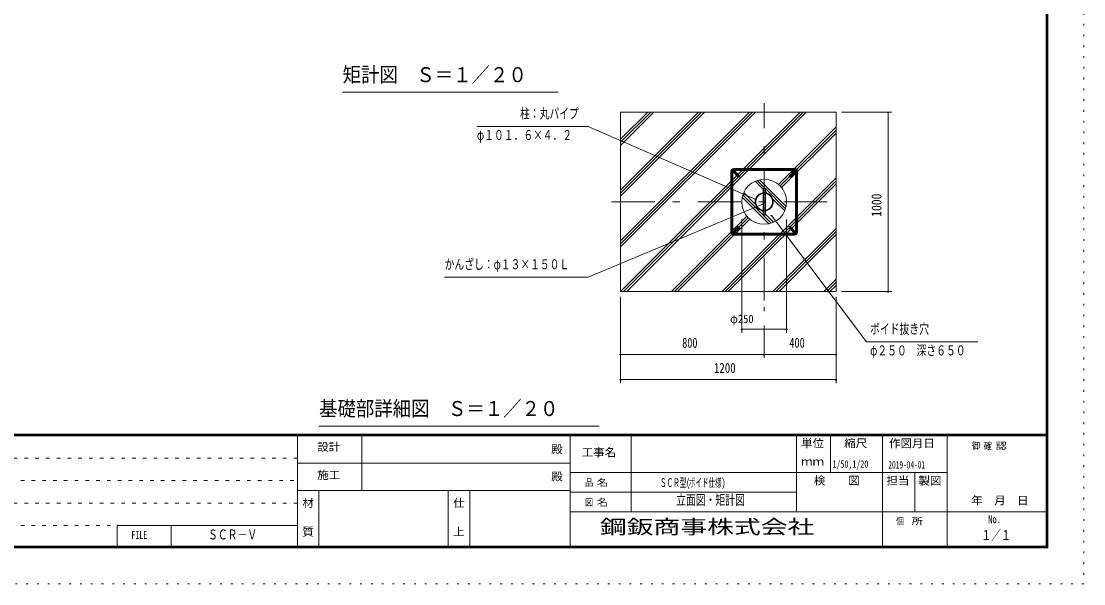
# Model space of a CAD drawing. Units: millimetres, scale not verified, with parts at other scales. Extents: x -22929 to 22939, y -10500 to 10500.
# Drawn here: x 8145 to 22939, y -10500 to -2665 of the extents above; entities that cross this region are included whole.
import ezdxf
from ezdxf.enums import TextEntityAlignment as Align

# ---------------------------------------------------------------- set-up
doc = ezdxf.new("R2010")
doc.units = ezdxf.units.MM
doc.header["$LTSCALE"] = 50
for name, pattern in [('USER1', [3, 1, -2]), ('USER3', [24, 12, -5, 2, -5]), ('USER4', [3, 0.5, -2.5])]:
    doc.linetypes.add(name, pattern=pattern)
doc.layers.add('0-1_0-F1TEXT', color=7, linetype='Continuous')
doc.layers.add('0-E_2-5DIM', color=7, linetype='Continuous')
for name, color, linetype, lineweight in [('0-6_2-02BOLD', 7, 'Continuous', 18), ('0-8_2-22CENTER', 3, 'USER3', 18), ('0-A_2-52DIM', 3, 'Continuous', 18), ('0-B_2-62HATCH', 2, 'Continuous', 18), ('0-C_F-F1PAPER', 5, 'Continuous', 18), ('0-D_F-E_J_ADD', 5, 'USER4', 18)]:
    doc.layers.add(name, color=color, linetype=linetype, lineweight=lineweight)
doc.styles.add('ＭＳ ゴシック', font='')
doc.styles.get('ＭＳ ゴシック').set_extended_font_data('MS Gothic')

msp = doc.modelspace()

# ---------------------------------------------------------------- linework, layer by layer
at = {"layer": '0-6_2-02BOLD'}
for p, q in [((18064.45, -4742.57), (18489.45, -4742.57)), ((18489.45, -4742.57), (18914.45, -4742.57)), ((18473.2, -5054.11), (18473.2, -4992.57)), ((18473.2, -5295.43), (18473.2, -5064.71)), ((18505.7, -5064.71), (18505.7, -5295.43)), ((18489.45, -5617.57), (18064.45, -5617.57)), ((18914.45, -5617.57), (18489.45, -5617.57))]:
    msp.add_line(p, q, dxfattribs=at)
msp.add_lwpolyline([(16489.45, -3930.07), (19489.45, -3930.07), (19489.45, -6430.07), (16489.45, -6430.07)], close=True, dxfattribs=at)
for points in [[(18914.45, -4717.57), (18489.45, -4717.57), (18064.45, -4717.57)], [(18026.95, -4755.07), (18026.95, -5180.07), (18026.95, -5605.07)], [(18051.95, -5605.07), (18051.95, -5180.07), (18051.95, -4755.07)], [(18055.62, -4763.91), (18126.33, -4834.62), (18144, -4816.94), (18073.29, -4746.23)], [(18905.62, -4746.23), (18834.9, -4816.94), (18852.58, -4834.62), (18923.29, -4763.91)], [(18926.95, -4755.07), (18926.95, -5180.07), (18926.95, -5605.07)], [(18951.95, -5605.07), (18951.95, -5180.07), (18951.95, -4755.07)], [(18473.2, -4992.57), (18505.7, -4992.57), (18505.7, -5054.11)], [(18505.7, -5306.02), (18505.7, -5367.57), (18473.2, -5367.57), (18473.2, -5306.02)], [(18073.29, -5613.91), (18144, -5543.2), (18126.33, -5525.52), (18055.62, -5596.23)], [(18923.29, -5596.23), (18852.58, -5525.52), (18834.9, -5543.2), (18905.62, -5613.91)], [(18064.45, -5642.57), (18489.45, -5642.57), (18914.45, -5642.57)]]:
    msp.add_lwpolyline(points, dxfattribs=at)
for radius in [312.5, 127, 116.5]:
    msp.add_circle((18489.45, -5180.07), radius, dxfattribs=at)
for centre, radius, start, end in [((18064.45, -4755.07), 37.5, 90, 180), ((18914.45, -4755.07), 37.5, 0, 90), ((18064.45, -4755.07), 12.5, 45, 225), ((18914.45, -4755.07), 12.5, 315, 135), ((18064.45, -5605.07), 37.5, 180, 270), ((18064.45, -5605.07), 12.5, 135, 315), ((18914.45, -5605.07), 12.5, 225, 45), ((18914.45, -5605.07), 37.5, 270, 0)]:
    msp.add_arc(centre, radius, start, end, dxfattribs=at)
at = {"layer": '0-8_2-22CENTER'}
for p, q in [((18489.45, -6555.07), (18489.45, -3805.07)), ((18064.45, -4780.07), (18064.45, -4730.07)), ((18064.45, -4730.07), (18489.45, -4730.07)), ((18489.45, -4730.07), (18914.45, -4730.07)), ((18914.45, -4730.07), (18914.45, -4780.07)), ((18039.45, -4755.07), (18089.45, -4755.07)), ((18064.45, -4755.07), (18152.84, -4843.46)), ((18914.45, -4755.07), (18826.07, -4843.46)), ((18889.45, -4755.07), (18939.45, -4755.07)), ((18939.45, -4755.07), (18939.45, -5180.07)), ((16364.45, -5180.07), (19614.45, -5180.07)), ((18939.45, -5180.07), (18939.45, -5605.07)), ((18089.45, -5605.07), (18039.45, -5605.07)), ((18152.84, -5516.68), (18064.45, -5605.07)), ((18064.45, -5630.07), (18064.45, -5580.07)), ((18914.45, -5605.07), (18826.07, -5516.68)), ((18939.45, -5605.07), (18889.45, -5605.07)), ((18914.45, -5580.07), (18914.45, -5630.07)), ((18489.45, -5630.07), (18064.45, -5630.07)), ((18914.46, -5630.07), (18489.45, -5630.07))]:
    msp.add_line(p, q, dxfattribs=at)
msp.add_lwpolyline([(18039.45, -5605.07), (18039.45, -5180.07), (18039.45, -4755.07)], dxfattribs=at)
for centre, start, end in [((18064.45, -4755.07), 90, 180), ((18914.45, -4755.07), 0, 90), ((18064.45, -5605.07), 180, 270), ((18914.46, -5605.07), 270, 0)]:
    msp.add_arc(centre, 25, start, end, dxfattribs=at)
at = {"layer": '0-A_2-52DIM'}
for p, q in [((12619.78, -3655.07), (15619.78, -3655.07)), ((19564.45, -3930.07), (20264.45, -3930.07)), ((20224.45, -3930.07), (20204.45, -3930.07)), ((20214.46, -3930.07), (20214.46, -6430.07)), ((14489.46, -4130.07), (16039.45, -4130.07)), ((16039.45, -4130.07), (18372.6, -5148.82)), ((18382.6, -5148.82), (18362.6, -5148.82)), ((18491.41, -5210.58), (18471.41, -5210.58)), ((18176.95, -7005.07), (18176.95, -5425.13)), ((18600.45, -5370.37), (18580.45, -5370.37)), ((18801.95, -5425.13), (18801.95, -7005.07)), ((16489.45, -7705.07), (16489.45, -6505.07)), ((19489.45, -6505.07), (19489.45, -7705.07)), ((20264.45, -6430.07), (19564.45, -6430.07)), ((20224.45, -6430.07), (20204.45, -6430.07)), ((18489.45, -6705.1), (18489.45, -6641.06)), ((18489.45, -7355.07), (18489.45, -6905.07)), ((18186.95, -6955.07), (18166.95, -6955.07)), ((18801.95, -6955.07), (18176.95, -6955.07)), ((18811.95, -6955.07), (18791.95, -6955.07)), ((16499.45, -7305.07), (16479.45, -7305.07)), ((16489.45, -7305.07), (19489.45, -7305.07)), ((18499.45, -7305.07), (18479.45, -7305.07)), ((19499.45, -7305.07), (19479.45, -7305.07)), ((16499.45, -7655.07), (16479.45, -7655.07)), ((19489.45, -7655.07), (16489.45, -7655.07)), ((19499.45, -7655.07), (19479.45, -7655.07)), ((16190.43, -8305.07), (12290.43, -8305.07))]:
    msp.add_line(p, q, dxfattribs=at)
for points in [[(18481.41, -5210.58), (16039.45, -6230.07), (14039.45, -6230.07)], [(18590.45, -5370.37), (19914.46, -7130.07), (21464.46, -7130.07)]]:
    msp.add_lwpolyline(points, dxfattribs=at)
for centre in [(20214.45, -3930.07), (18372.6, -5148.82), (18481.41, -5210.58), (18590.45, -5370.37), (20214.45, -6430.07), (18176.95, -6955.07), (18801.95, -6955.07), (16489.45, -7305.07), (18489.45, -7305.07), (19489.45, -7305.07), (16489.45, -7655.07), (19489.45, -7655.07)]:
    msp.add_arc(centre, 10, 180, 0, dxfattribs=at)
at = {"layer": '0-B_2-62HATCH'}
for p, q in [((16489.45, -5016.33), (17575.71, -3930.07)), ((17618.13, -3930.07), (16489.45, -5058.75)), ((16489.45, -5101.18), (17660.56, -3930.07)), ((18282.82, -3930.07), (16489.45, -5723.43)), ((16489.45, -5765.86), (18325.24, -3930.07)), ((18367.67, -3930.07), (16489.45, -5808.28)), ((16489.45, -4394.07), (16953.46, -3930.07)), ((16911.03, -3930.07), (16489.45, -4351.64)), ((16489.45, -4309.22), (16868.6, -3930.07)), ((16489.92, -6430.07), (18989.92, -3930.07)), ((19032.35, -3930.07), (16532.35, -6430.07)), ((16574.77, -6430.07), (19074.77, -3930.07)), ((19489.45, -4137.65), (18688.19, -4938.91)), ((18710.43, -4959.1), (19489.45, -4180.07)), ((19489.45, -4222.5), (18730.62, -4981.33)), ((17904.14, -6430.07), (19489.45, -4844.75)), ((18425.91, -4874.1), (18795.42, -5243.61)), ((19489.45, -4887.18), (17946.56, -6430.07)), ((17988.99, -6430.07), (19489.45, -4929.6)), ((18473.2, -5006.24), (18361.79, -4894.83)), ((18501.96, -4992.57), (18392.41, -4883.02)), ((18786.5, -5277.11), (18505.7, -4996.32)), ((18183.48, -5116.52), (18553, -5486.04)), ((18473.2, -5363.82), (18192.41, -5083.02)), ((18204.22, -5052.41), (18367.57, -5215.76)), ((18505.7, -5038.74), (18525.15, -5058.19)), ((18774.69, -5307.73), (18611.33, -5144.37)), ((18453.76, -5301.95), (18473.2, -5321.39)), ((18248.29, -5378.81), (17197.03, -6430.07)), ((17239.46, -6430.07), (18268.48, -5401.04)), ((18290.72, -5421.23), (17281.88, -6430.07)), ((18586.5, -5477.12), (18476.95, -5367.57)), ((18505.7, -5353.89), (18617.11, -5465.3)), ((19489.45, -5551.86), (18611.24, -6430.07)), ((18653.67, -6430.07), (19489.45, -5594.29)), ((19489.45, -5636.71), (18696.09, -6430.07)), ((19318.35, -6430.07), (19489.45, -6258.97)), ((19489.45, -6301.39), (19360.78, -6430.07)), ((19403.2, -6430.07), (19489.45, -6343.82))]:
    msp.add_line(p, q, dxfattribs=at)
at = {"layer": '0-C_F-F1PAPER'}
for p, q in [((22413.96, -8415), (-6236.04, -8415)), ((-6236.04, -8417.5), (22413.96, -8417.5)), ((22413.96, -8420), (-6236.04, -8420)), ((-6236.04, -8422.5), (22413.96, -8422.5)), ((22413.96, -8425), (-6236.04, -8425)), ((-6236.04, -8427.5), (22413.96, -8427.5)), ((22413.96, -8430), (-6236.04, -8430)), ((-6236.04, -8432.5), (22413.96, -8432.5)), ((22413.96, -8435), (-6236.04, -8435)), ((-6236.04, -8437.5), (22413.96, -8437.5)), ((22413.96, -8440), (-6236.04, -8440)), ((11988.96, -10000), (11988.96, -8440)), ((12888.96, -8440), (12888.96, -9200)), ((15788.96, -8440), (15788.96, -10000)), ((16638.96, -9500), (16638.96, -8440)), ((18938.96, -9500), (18938.96, -8440)), ((19413.96, -8440), (19413.96, -8950)), ((20138.96, -10000), (20138.96, -8440)), ((21038.96, -10000), (21038.96, -8440)), ((15788.96, -8820), (11988.96, -8820)), ((21038.96, -8950), (15788.96, -8950)), ((20588.96, -8950), (20588.96, -9500)), ((11988.96, -9200), (15788.96, -9200)), ((12288.96, -9200), (12288.96, -10000)), ((14088.96, -10000), (14088.96, -9200)), ((14388.96, -9200), (14388.96, -10000)), ((15788.96, -9225), (18938.96, -9225)), ((15788.96, -9500), (22438.96, -9500)), ((9480.96, -9688), (11988.96, -9688)), ((9480.96, -9688), (9480.96, -10000)), ((10230.96, -10000), (10230.96, -9688))]:
    msp.add_line(p, q, dxfattribs=at)
at = {"layer": '0-C_F-F1PAPER', "color": 6, "linetype": 'USER1'}
for p, q in [((11988.96, -8752), (-6261.04, -8752)), ((-6261.04, -9064), (11988.96, -9064)), ((11988.96, -9376), (-6261.04, -9376)), ((-6261.04, -9688), (9480.96, -9688))]:
    msp.add_line(p, q, dxfattribs=at)
at = {"layer": '0-C_F-F1PAPER'}
for points in [[(22438.96, -10000), (-6261.04, -10000), (-6261.04, 10100), (22438.96, 10100)], [(22436.46, -9997.5), (-6258.54, -9997.5), (-6258.54, 10097.5), (22436.46, 10097.5)], [(22433.96, -9995), (22433.96, 10095), (-6256.04, 10095), (-6256.04, -9995)], [(22431.46, -9992.5), (-6253.54, -9992.5), (-6253.54, 10092.5), (22431.46, 10092.5)], [(22428.96, -9990), (22428.96, 10090), (-6251.04, 10090), (-6251.04, -9990)], [(22426.46, -9987.5), (-6248.54, -9987.5), (-6248.54, 10087.5), (22426.46, 10087.5)], [(22423.96, -9985), (22423.96, 10085), (-6246.04, 10085), (-6246.04, -9985)], [(22421.46, -9982.5), (-6243.54, -9982.5), (-6243.54, 10082.5), (22421.46, 10082.5)], [(22418.96, -9980), (-6241.04, -9980), (-6241.04, 10080), (22418.96, 10080)], [(22416.46, -9977.5), (-6238.54, -9977.5), (-6238.54, 10077.5), (22416.46, 10077.5)], [(22413.96, -9975), (22413.96, 10075), (-6236.04, 10075), (-6236.04, -9975)]]:
    msp.add_lwpolyline(points, close=True, dxfattribs=at)
at = {"layer": '0-D_F-E_J_ADD'}
msp.add_lwpolyline([(22938.96, -10500), (-6761.04, -10500), (-6761.04, 10500), (22938.96, 10500)], close=True, dxfattribs=at)

# ---------------------------------------------------------------- texts
at = {"layer": '0-1_0-F1TEXT', "style": 'ＭＳ ゴシック'}
for s, height, width, p in [('1/50,1/20', 104.5, 0.65, (19440.14, -8915.77)), ('2019-04-01', 104.5, 0.6, (20218.32, -8926.27)), ('ＳＣＲ型(', 118.4, 0.55, (17038.96, -9187.5)), ('ボイド仕様)', 118.4, 0.55, (17440.85, -9187.5)), ('立面図・矩計図', 139.3, 0.7, (17263.96, -9443.5)), ('ＳＣＲ－Ｖ', 139.3, 0.7, (10745.55, -9925)), ('１／１', 139.3, 0.7, (21513.96, -9933.26))]:
    msp.add_text(s, height=height, dxfattribs=dict(at, width=width)).set_placement(p, align=Align.BOTTOM_LEFT)
at = {"layer": '0-A_2-52DIM', "color": 7, "style": 'ＭＳ ゴシック'}
for s, height, width, p in [('矩計図\u3000Ｓ＝１／２０', 208.9, 0.9, (12619.78, -3576.57)), ('柱：丸パイプ', 139.3, 0.7, (15089.45, -4061.07)), ('φ１０１．６×４．２', 139.3, 0.7, (14489.46, -4361.07)), ('かんざし：φ１３×１５０Ｌ', 139.3, 0.7, (14039.45, -6161.07)), ('φ250', 118.4, 0.9, (18013.41, -6905.07)), ('ボイド抜き穴', 139.3, 0.7, (19964.46, -7061.07)), ('800', 139.3, 0.75, (17347.37, -7255.07)), ('400', 139.3, 0.75, (18840.72, -7255.07)), ('φ２５０\u3000深さ６５０', 139.3, 0.7, (19964.46, -7361.07)), ('1200', 139.3, 0.8, (17789.41, -7605.07)), ('基礎部詳細図\u3000Ｓ＝１／２０', 208.9, 0.9, (12290.43, -8226.57))]:
    msp.add_text(s, height=height, dxfattribs=dict(at, width=width)).set_placement(p, align=Align.BOTTOM_LEFT)
at = {"layer": '0-A_2-52DIM', "color": 7, "style": 'ＭＳ ゴシック', "width": 0.85}
msp.add_text('1000', height=139.3, rotation=90, dxfattribs=at).set_placement((20164.46, -5388.04), align=Align.BOTTOM_LEFT)
at = {"layer": '0-C_F-F1PAPER', "color": 7, "style": 'ＭＳ ゴシック'}
for s, height, width, p in [('設計', 111.4, 1.05, (12266.46, -8682.84)), ('殿', 111.4, 1.05, (15523.96, -8714.8)), ('単位', 111.4, 1.05, (19003.96, -8632.3)), ('縮尺', 111.4, 1.05, (19603.96, -8632.3)), ('作図月日', 111.4, 1.05, (20227.86, -8633.32)), ('御 ', 94.72, 0.85, (21381.71, -8654.43)), ('確 ', 94.72, 0.85, (21546.83, -8654.43)), ('認', 94.72, 1.2, (21711.95, -8654.43)), ('工事名', 111.4, 1.05, (15948.96, -8759.8)), ('ｍｍ', 111.4, 1.05, (19003.96, -8887.3)), ('施工', 111.4, 1.05, (12266.46, -9074.8)), ('殿', 111.4, 1.05, (15523.96, -9094.8)), ('検\u3000\u3000図', 111.4, 1.05, (19181.46, -9152.3)), ('担当', 111.4, 1.05, (20191.46, -9152.3)), ('製図', 111.4, 1.05, (20637.44, -9154.76)), ('品 ', 94.72, 0.85, (15995.21, -9167.5)), ('名', 94.72, 1.2, (16160.33, -9167.5)), ('材', 111.4, 1.05, (12058.96, -9464.8)), ('仕', 111.4, 1.05, (14158.96, -9464.8)), ('図 ', 94.72, 0.85, (15995.21, -9442.5)), ('名', 94.72, 1.2, (16160.33, -9442.5)), ('\u3000年\u3000月\u3000日', 111.4, 1.05, (21212.7, -9429.23)), ('個  ', 94.72, 0.85, (20323.96, -9705)), ('所', 94.72, 1.2, (20544.12, -9705)), ('No.', 111.4, 0.8, (21606.46, -9689.8)), ('FILE', 111.4, 0.7, (9677.21, -9908.8)), ('質', 111.4, 1.05, (12058.96, -9864.8)), ('上', 111.4, 1.05, (14158.96, -9864.8))]:
    msp.add_text(s, height=height, dxfattribs=dict(at, width=width)).set_placement(p, align=Align.BOTTOM_LEFT)
at = {"layer": '0-E_2-5DIM', "style": 'ＭＳ ゴシック', "width": 1.4}
msp.add_text('鋼鈑商事株式会社', height=195.4, dxfattribs=at).set_placement((16202.17, -9863.48), align=Align.BOTTOM_LEFT)

doc.saveas('drawing.dxf')
